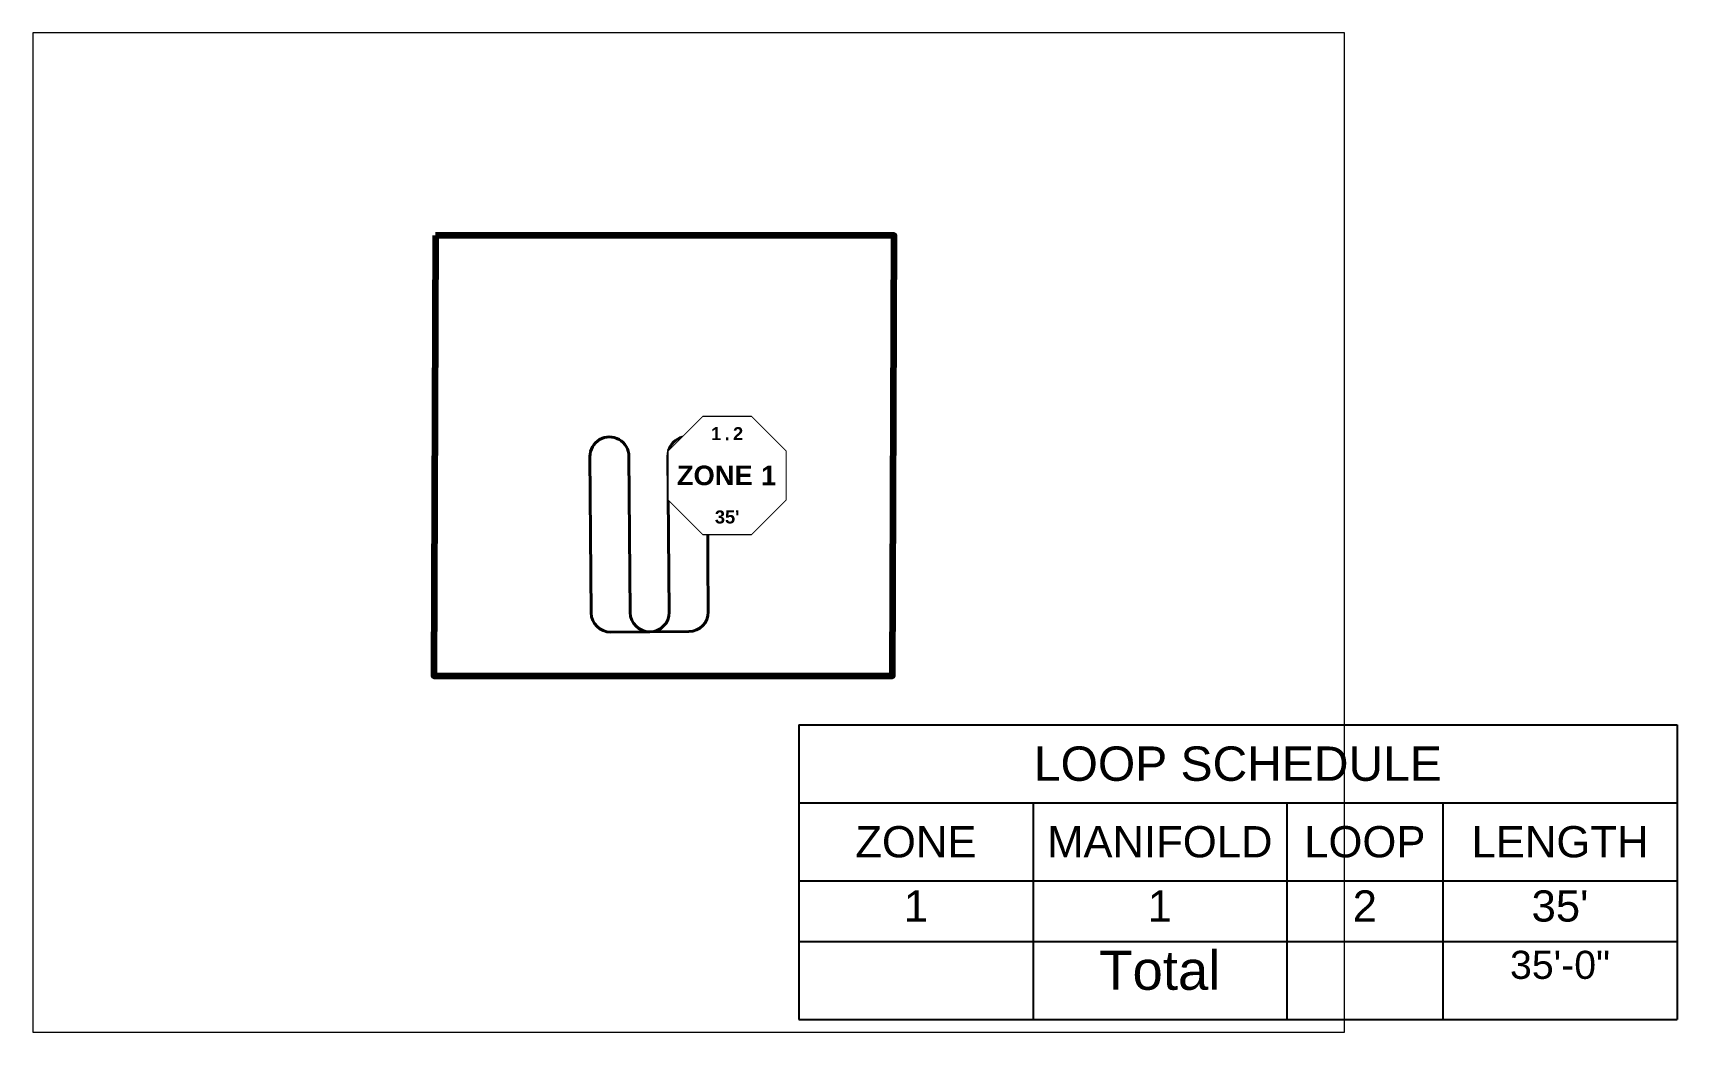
# Paper-space layout 'Layout1' of a CAD drawing. Header units: inches. Extents: x 1 to 11.6, y 0.8 to 7.2.
# The model-space entities are those that its viewports show. They can reach past a viewport. Long polylines and large blocks are cut down to what shows.
import ezdxf
from ezdxf.enums import TextEntityAlignment as Align

# ---------------------------------------------------------------- set-up
doc = ezdxf.new("R2010")
doc.units = ezdxf.units.IN
doc.header["$MEASUREMENT"] = 0
doc.set_wipeout_variables(frame=1)
doc.layers.add('B_Zoning', color=30, linetype='Continuous', lineweight=100)
doc.layers.add('T_Tubing', color=1, linetype='Continuous', lineweight=40)
doc.layers.add('T_Loop Marker', color=7, linetype='Continuous')
doc.styles.add('Bold', font='arialbd.ttf')
doc.styles.get("Standard").update_dxf_attribs({"font": 'arial.ttf'})

# ---------------------------------------------------------------- blocks, each defined once
blk = doc.blocks.new('*T4')
at = {"color": 0, "linetype": 'ByBlock', "lineweight": -2, "transparency": 16777216}
for p, q in [((0, 0), (5.625, 0)), ((0, 0), (0, -1.887)), ((5.625, 0), (5.625, -1.887)), ((0, -0.5), (5.625, -0.5)), ((1.5, -0.5), (1.5, -1.887)), ((3.125, -0.5), (3.125, -1.887)), ((4.125, -0.5), (4.125, -1.887)), ((0, -1), (5.625, -1)), ((0, -1.387), (5.625, -1.387)), ((0, -1.887), (5.625, -1.887))]:
    blk.add_line(p, q, dxfattribs=at)
at = {"color": 0, "transparency": 16777216}
for s, insert, char_height, width, attachment_point in [('LOOP SCHEDULE', (2.812, -0.25), 0.22, 5.505, 5), ('ZONE', (0.75, -0.75), 0.2, 1.38, 5), ('MANIFOLD', (2.312, -0.75), 0.2, 1.505, 5), ('LOOP', (3.625, -0.75), 0.2, 0.88, 5), ('LENGTH', (4.875, -0.75), 0.2, 1.38, 5), ('1', (0.75, -1.06), 0.2, 1.38, 2), ('1', (2.312, -1.06), 0.2, 1.505, 2), ('2', (3.625, -1.06), 0.2, 0.88, 2), ("35'", (4.875, -1.06), 0.2, 1.38, 2), ('Total', (2.312, -1.447), 0.25, 1.505, 2), ('35\'-0"', (4.875, -1.447), 0.18, 1.38, 2)]:
    blk.add_mtext(s, dxfattribs=dict(at, insert=insert, char_height=char_height, width=width, attachment_point=attachment_point))
blk = doc.blocks.new('MARKER')
at = {"layer": 'T_Loop Marker'}
blk.add_lwpolyline([(25.46, 36), (10.54, 36), (0, 25.46), (0, 10.54), (10.54, 0), (25.46, 0), (36, 10.54), (36, 25.46)], close=True, dxfattribs=at)
at = {"layer": 'T_Loop Marker', "style": 'Bold', "flags": 1}
for tag, p in [('LENGTH', (18, -12.74)), ('LENGTH_ADD', (18, -18.74)), ('LOCKED', (16.94, -24.28)), ('LENGTH_BUR', (18, -29.88))]:
    blk.add_attdef(tag, text='', height=4, dxfattribs=at).set_placement(p, align=Align.MIDDLE_CENTER)
blk.add_attdef('SLAB', (11.24, -38.6), '', height=4, dxfattribs=at)
blk.add_wipeout([(25.46, 36), (10.54, 36), (0, 25.46), (0, 10.54), (10.54, 0), (25.46, 0), (36, 10.54), (36, 25.46)]).dxf.layer = 'T_Loop Marker'
at = {"flags": 3}
blk.add_attdef('WB-VERSION', text='', height=0.0625, dxfattribs=at).set_placement((16.8, 16.89), align=Align.MIDDLE_CENTER)
at = {"layer": 'T_Loop Marker', "insert": (18, 30.84), "char_height": 4, "width": 4.1485, "attachment_point": 5}
blk.add_mtext('\\pxqc;{\\fArial|b1|i0|c0|p34;.}', dxfattribs=at)
at = {"layer": 'T_Loop Marker', "insert": (25.83, 18), "char_height": 6, "attachment_point": 6, "style": 'Bold'}
blk.add_mtext_dynamic_manual_height_columns('ZONE', width=6.1304, gutter_width=30, heights=[0], dxfattribs=at)
at = {"layer": 'T_Loop Marker', "style": 'Bold'}
for tag, p in [('MANIFOLD', (14.61, 30.87)), ('LOOP', (21.36, 30.87)), ('LENGTH_DISPLAY', (18, 5.26))]:
    blk.add_attdef(tag, text='', height=4, dxfattribs=at).set_placement(p, align=Align.MIDDLE_CENTER)
blk.add_attdef('ZONE', text='', height=6, dxfattribs=at).set_placement((28.42, 18), align=Align.MIDDLE_LEFT)
at = {"layer": 'T_Loop Marker', "style": 'Bold', "flags": 1}
blk.add_attdef('ROOM', text='', height=4, dxfattribs=at).set_placement((17.52, -3.66), align=Align.MIDDLE_CENTER)

msp = doc.modelspace()

# ---------------------------------------------------------------- linework, layer by layer
at = {"layer": 'B_Zoning', "color": 1}
msp.add_lwpolyline([(-62.83, 113.22), (-63.31, -22.2), (77.69, -22.2), (78.17, 113.22)], close=True, dxfattribs=at)
at = {"layer": 'T_Tubing'}
for p, q in [((20.68, 45.53), (21.07, -2.47)), ((-14.93, -2.76), (-15.32, 45.24)), ((-3.32, 45.34), (-2.93, -2.66)), ((9.07, -2.57), (8.68, 45.43)), ((15.12, -8.52), (-8.88, -8.71))]:
    msp.add_line(p, q, dxfattribs=at)
for centre, start, end in [((-9.32, 45.29), 0.4642, 180.4642), ((14.68, 45.48), 0.4642, 180.4642), ((-8.93, -2.71), 180.4642, 270.4642), ((3.07, -2.61), 180.4642, 0.4642), ((15.07, -2.52), 270.4642, 0.4642)]:
    msp.add_arc(centre, 6, start, end, dxfattribs=at)

# ---------------------------------------------------------------- next in the draw order: block references
at = {"layer": 'T_Loop Marker'}
msp.add_blockref('MARKER', (8.87, 21.43), dxfattribs=at).add_auto_attribs({'LENGTH_DISPLAY': "35'", 'LOOP': '2', 'MANIFOLD': '1', 'ZONE': '1'})

psp = doc.layouts.get("Layout1")

# ---------------------------------------------------------------- block references
psp.add_blockref('*T4', (5.955, 2.768))

# ---------------------------------------------------------------- viewports
at = {"layer": '0'}
psp.add_viewport(center=(5.25, 4), size=(8.4, 6.4), view_center_point=(15.046, 21.913), view_height=307.19998, dxfattribs=at)

doc.saveas('drawing.dxf')
